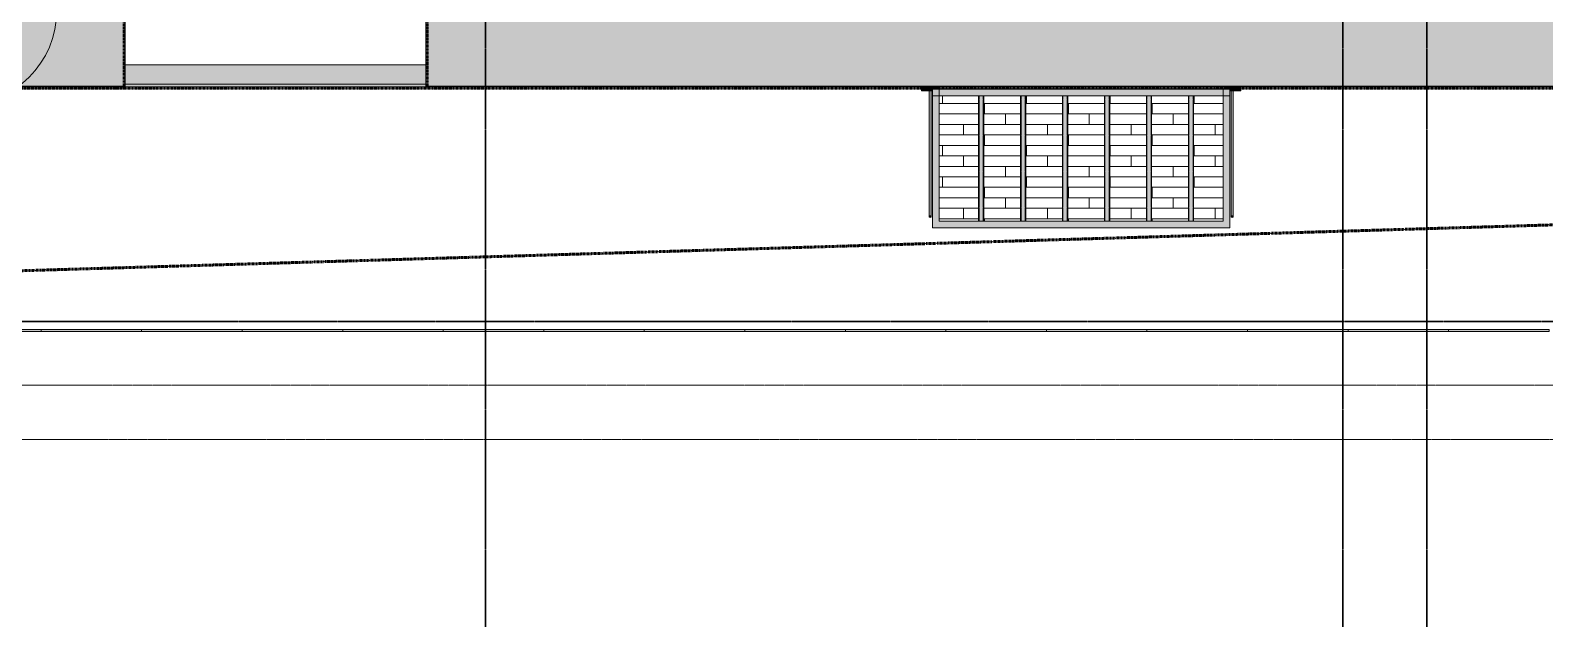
# Model space of a CAD drawing. Header units: inches. Extents: x -4110 to -1807, y 9775 to 11251.
# Drawn here: x -2674 to -2096, y 9775 to 10002 of the extents above; entities that cross this region are included whole.
import ezdxf

# ---------------------------------------------------------------- set-up
doc = ezdxf.new("R2010")
doc.units = ezdxf.units.IN
doc.header["$MEASUREMENT"] = 0
for name, pattern in [('Aligning Line 1_8_', [0.25, 0.125, -0.125]), ('Aligning Line 1_8__2_', [0.25, 0.125, -0.125]), ('Dash 1_16_', [0.125, 0.0625, -0.0625]), ('Double Dash 3_8_', [1, 0.375, -0.125, 0.125, -0.125, 0.125, -0.125]), ('Grid Line 1_2_', [0.875, 0.5, -0.125, 0.125, -0.125]), ('Hidden 1_8__2_', [0.1875, 0.125, -0.0625])]:
    doc.linetypes.add(name, pattern=pattern)
for name, color, linetype, lineweight in [('0-1', 7, 'Continuous', 5), ('0-3', 10, 'Continuous', 18), ('0-4', 250, 'Double Dash 3_8_', 60), ('A-CLNG-1', 10, 'Continuous', 18), ('A-CLNG-PATT-1', 252, 'Continuous', 18), ('A-DOOR-3', 7, 'Continuous', 9), ('A-DOOR-4', 50, 'Continuous', 30), ('A-DOOR-FRAM-3', 50, 'Continuous', 30), ('A-FLOR-PATT-1', 251, 'Continuous', 9), ('A-GLAZ-CURT-1', 35, 'Continuous', 9), ('A-GLAZ-CURT-2', 7, 'Continuous', 9), ('A-WALL-1', 8, 'Continuous', 5), ('A-WALL-10', 255, 'Continuous', 18), ('A-WALL-11', 55, 'Continuous', 18), ('A-WALL-6', 10, 'Continuous', 18), ('C-PROP-LINE-2', 250, 'Dash 1_16_', 60), ('G-ANNO-SYMB-1', 147, 'Aligning Line 1_8_', 9), ('G-ANNO-SYMB-2', 147, 'Aligning Line 1_8__2_', 9), ('S-BEAM-2', 7, 'Continuous', 9), ('S-BEAM-3', 7, 'Hidden 1_8__2_', 9), ('S-GRID-1', 1, 'Grid Line 1_2_', 30)]:
    doc.layers.add(name, color=color, linetype=linetype, lineweight=lineweight)

# ---------------------------------------------------------------- blocks, each defined once
blk = doc.blocks.new('CTR - 1st Phase - Unit Layouts_rvt-1-ENLARGED RCP - 1ST FLOOR PLAN - WEST')
at = {"layer": 'G-ANNO-SYMB-1'}
blk.add_line((-1871.59, 9846.28), (-4009.53, 9846.28), dxfattribs=at)
blk = doc.blocks.new('Horizontal_Siding - Horizontal_Siding-2907273-ENLARGED RCP - 1ST FLOOR PLAN - WEST')
at = {"layer": 'A-GLAZ-CURT-1'}
blk.add_hatch(color=256, dxfattribs=at).paths.add_polyline_path([(19.17, 2.25), (-19.17, 2.25), (-19.17, 1.5), (19.17, 1.5)], flags=0)
at = {"layer": 'A-GLAZ-CURT-2'}
for p, q in [((19.17, 2.25), (-19.17, 2.25)), ((-19.17, 2.25), (-19.17, 1.5)), ((-19.17, 1.5), (19.17, 1.5)), ((19.17, 2.25), (19.17, 1.5))]:
    blk.add_line(p, q, dxfattribs=at)
blk = doc.blocks.new('STOREFRONT DOOR B - ALUM_ STILE W_ GLASS INSET-2790180-ENLARGED RCP - 1ST FLOOR PLAN - WEST')
at = {"layer": 'A-DOOR-3'}
blk.add_arc((18, 3.6875), 36, 90, 180, dxfattribs=at)
at = {"layer": 'A-DOOR-4'}
for p, q in [((18, 39.6875), (16.25, 39.6875)), ((16.25, 39.6875), (16.25, 3.6875)), ((18, 3.6875), (18, 39.6875)), ((16.25, 3.6875), (18, 3.6875))]:
    blk.add_line(p, q, dxfattribs=at)
at = {"layer": 'A-DOOR-FRAM-3'}
for p, q in [((-18, 3.6875), (-20, 3.6875)), ((-20, 3.6875), (-20, -2.0625)), ((-18, 1.75), (-18, 3.6875)), ((-17.375, 1.75), (-18, 1.75)), ((-17.375, -0.125), (-17.375, 1.75)), ((18, 1.75), (17.375, 1.75)), ((17.375, 1.75), (17.375, -0.125)), ((18, 3.6875), (18, 1.75)), ((20, 3.6875), (18, 3.6875)), ((20, -2.0625), (20, 3.6875)), ((-20, -2.0625), (-18, -2.0625)), ((-18, -2.0625), (-18, -0.125)), ((-18, -0.125), (-17.375, -0.125)), ((17.375, -0.125), (18, -0.125)), ((18, -0.125), (18, -2.0625)), ((18, -2.0625), (20, -2.0625))]:
    blk.add_line(p, q, dxfattribs=at)
blk = doc.blocks.new('Walls 84 - Walls 1-3299912-ENLARGED RCP - 1ST FLOOR PLAN - WEST')
at = {"layer": 'A-WALL-10'}
blk.add_hatch(color=256, dxfattribs=at).paths.add_polyline_path([(-2330.4, 9979.2), (-2329.77, 9979.2), (-2329.76, 9979.83), (-2327.47, 9979.83), (-2327.47, 9980.69), (-2333.97, 9980.69), (-2333.97, 9979.2), (-2330.4, 9979.2)], flags=0)
at = {"layer": 'A-WALL-11'}
for points in [[(-2330.35, 9931.2), (-2330.36, 9979.2), (-2331.1, 9979.2), (-2331.09, 9931.29), (-2330.99, 9931.44), (-2330.82, 9931.53), (-2330.63, 9931.53), (-2330.46, 9931.44), (-2330.36, 9931.29)], [(-2330.72, 9930.86), (-2330.54, 9930.9), (-2330.4, 9931.03), (-2330.36, 9931.24), (-2330.4, 9931.37), (-2330.54, 9931.49), (-2330.77, 9931.53), (-2330.91, 9931.49), (-2331.05, 9931.37), (-2331.09, 9931.15), (-2331.05, 9931.03), (-2330.91, 9930.9), (-2330.82, 9930.88)]]:
    blk.add_hatch(color=256, dxfattribs=at).paths.add_polyline_path(points, flags=0)
at = {"layer": 'A-WALL-6'}
for p, q in [((-2333.97, 9979.2), (-2333.97, 9980.69)), ((-2333.97, 9979.2), (-2329.77, 9979.2)), ((-2331.1, 9931.2), (-2331.1, 9979.2)), ((-2330.35, 9979.2), (-2330.35, 9931.2)), ((-2327.47, 9980.69), (-2327.47, 9979.83))]:
    blk.add_line(p, q, dxfattribs=at)
for start_param, end_param in [(0, 3.141593), (3.141593, 6.283185)]:
    blk.add_ellipse((-2330.72, 9931.2), major_axis=(0.375, 0), ratio=0.912866, start_param=start_param, end_param=end_param, dxfattribs=at)
blk = doc.blocks.new('CISC HSS Rectangular_CSA G40_21_ - HS102x51x4_8-2855583-ENLARGED RCP - 1ST FLOOR PLAN - WEST')
at = {"layer": 'S-BEAM-2'}
for points in [[(-24.9, 1), (-24.9, 0.62), (22.92, 0.63), (22.92, 1), (-12.37, 1)], [(-24.9, 0.62), (-24.9, -0.62), (22.92, -0.62), (22.92, 0.62), (-12.37, 0.62)], [(-24.9, -0.62), (-24.9, -1), (22.92, -1), (22.92, -0.62), (-12.37, -0.62)]]:
    blk.add_hatch(color=256, dxfattribs=at).paths.add_polyline_path(points, flags=0)
for p, q in [((-24.9, 1), (22.92, 1)), ((22.92, -1), (-24.9, -1))]:
    blk.add_line(p, q, dxfattribs=at)
at = {"layer": 'S-BEAM-3'}
for p, q in [((22.92, 0.81), (-24.9, 0.81)), ((22.92, -0.81), (-24.9, -0.81))]:
    blk.add_line(p, q, dxfattribs=at)
blk = doc.blocks.new('Walls 85 - Walls 1-3299951-ENLARGED RCP - 1ST FLOOR PLAN - WEST')
at = {"layer": 'A-WALL-10'}
blk.add_hatch(color=256, dxfattribs=at).paths.add_polyline_path([(-2215.85, 9979.2), (-2212.27, 9979.2), (-2212.27, 9980.69), (-2218.77, 9980.69), (-2218.77, 9979.83), (-2216.45, 9979.83), (-2216.45, 9979.2), (-2215.85, 9979.2)], flags=0)
at = {"layer": 'A-WALL-11'}
for points in [[(-2215.9, 9931.2), (-2215.85, 9931.37), (-2215.71, 9931.49), (-2215.52, 9931.54), (-2215.34, 9931.49), (-2215.2, 9931.37), (-2215.15, 9931.29), (-2215.16, 9979.2), (-2215.9, 9979.2), (-2215.9, 9931.29)], [(-2215.52, 9930.86), (-2215.34, 9930.9), (-2215.2, 9931.03), (-2215.16, 9931.24), (-2215.2, 9931.37), (-2215.34, 9931.49), (-2215.57, 9931.53), (-2215.71, 9931.49), (-2215.85, 9931.37), (-2215.89, 9931.15), (-2215.85, 9931.03), (-2215.71, 9930.9), (-2215.62, 9930.88)]]:
    blk.add_hatch(color=256, dxfattribs=at).paths.add_polyline_path(points, flags=0)
at = {"layer": 'A-WALL-6'}
for p, q in [((-2218.77, 9979.83), (-2218.77, 9980.69)), ((-2216.45, 9979.2), (-2212.27, 9979.2)), ((-2215.9, 9931.2), (-2215.9, 9979.2)), ((-2215.15, 9979.2), (-2215.15, 9931.2)), ((-2212.27, 9980.69), (-2212.27, 9979.2))]:
    blk.add_line(p, q, dxfattribs=at)
for start_param, end_param in [(0, 3.141593), (3.141593, 6.283185)]:
    blk.add_ellipse((-2215.52, 9931.2), major_axis=(0.375, 0), ratio=0.912866, start_param=start_param, end_param=end_param, dxfattribs=at)
blk = doc.blocks.new('Walls 86 - Walls 3-3299971-ENLARGED RCP - 1ST FLOOR PLAN - WEST')
at = {"layer": 'A-WALL-10'}
for points in [[(-2275.75, 9977.3), (-2216.45, 9977.3), (-2216.45, 9979.83), (-2329.77, 9979.83), (-2329.77, 9977.3), (-2292.59, 9977.3)], [(-2275.75, 9926.94), (-2216.45, 9926.94), (-2216.45, 9977.3), (-2218.98, 9977.3), (-2218.98, 9929.47), (-2327.24, 9929.47), (-2327.24, 9977.3), (-2329.77, 9977.3), (-2329.77, 9926.94), (-2292.59, 9926.94)]]:
    blk.add_hatch(color=256, dxfattribs=at).paths.add_polyline_path(points, flags=0)
at = {"layer": 'A-WALL-6'}
for p, q in [((-2329.77, 9979.83), (-2329.77, 9977.3)), ((-2329.77, 9979.83), (-2216.45, 9979.83)), ((-2329.77, 9926.94), (-2329.77, 9979.83)), ((-2329.77, 9979.83), (-2327.24, 9979.83)), ((-2327.24, 9979.83), (-2327.24, 9929.47)), ((-2218.98, 9979.83), (-2218.98, 9929.47)), ((-2218.98, 9979.83), (-2216.45, 9979.83)), ((-2216.45, 9977.3), (-2216.45, 9979.83)), ((-2216.45, 9926.94), (-2216.45, 9979.83)), ((-2216.45, 9977.3), (-2329.77, 9977.3)), ((-2218.98, 9929.47), (-2327.24, 9929.47)), ((-2329.77, 9926.94), (-2216.45, 9926.94))]:
    blk.add_line(p, q, dxfattribs=at)
blk = doc.blocks.new('Family - ___-2835860-ENLARGED RCP - 1ST FLOOR PLAN - WEST')
at = {"layer": 'C-PROP-LINE-2'}
for p, q in [((-2638.11, 10009.09), (-2638.11, 9980.19)), ((-2522.54, 9980.19), (-2522.54, 10009.09)), ((-2638.11, 9980.19), (-3860.72, 9980.19)), ((-2067.92, 9980.19), (-2522.54, 9980.19))]:
    blk.add_line(p, q, dxfattribs=at)
blk = doc.blocks.new('Family - ___-2835932-ENLARGED RCP - 1ST FLOOR PLAN - WEST')
at = {"layer": 'C-PROP-LINE-2'}
blk.add_line((-2067.92, 9980.19), (-3860.72, 9980.19), dxfattribs=at)
blk = doc.blocks.new('Family - ___-2855424-ENLARGED RCP - 1ST FLOOR PLAN - WEST')
at = {"layer": 'C-PROP-LINE-2'}
blk.add_line((-3987.11, 9871.38), (-1871.59, 9934.71), dxfattribs=at)
blk = doc.blocks.new('CTR - 1st Phase - Shell_rvt-1-ENLARGED RCP - 1ST FLOOR PLAN - WEST')
at = {"layer": 'A-CLNG-PATT-1'}
h = blk.add_hatch(dxfattribs=at)
h.set_pattern_fill('FP_13', color=256, style=0, pattern_type=2)
h.set_pattern_definition([(180, (-1924.063, 10432.851), (5e-16, 4), []), (90, (-1924.063, 10432.851), (8, 8), [4, -28]), (90, (-1940.063, 10436.851), (8, 8), [4, -28])])
h.paths.add_polyline_path([(-3859.72, 9980.94), (-3147.37, 9980.94), (-3147.37, 10001.44), (-3126.87, 10001.44), (-3126.87, 9980.94), (-2945.77, 9980.94), (-2945.77, 10001.44), (-2925.27, 10001.44), (-2925.27, 9980.94), (-2768.77, 9980.94), (-2768.77, 10001.44), (-2748.27, 10001.44), (-2748.27, 9980.94), (-2699.75, 9980.94), (-2699.75, 10008.84), (-2720.56, 10008.84), (-2720.56, 10008.09), (-2749.56, 10008.09), (-2749.56, 10008.84), (-2830.52, 10008.84), (-2830.52, 10008.78), (-2832.4, 10008.78), (-2832.4, 10008.84), (-2866.52, 10008.84), (-2866.52, 10008.78), (-2868.4, 10008.78), (-2868.4, 10008.84), (-2868.77, 10008.84), (-2868.77, 10008.68), (-2906.27, 10008.68), (-2906.27, 10008.84), (-2964.77, 10008.84), (-2964.77, 10008.68), (-3002.27, 10008.68), (-3002.27, 10008.84), (-3002.65, 10008.84), (-3002.65, 10008.78), (-3004.52, 10008.78), (-3004.52, 10008.84), (-3100.56, 10008.84), (-3100.56, 10008.09), (-3129.56, 10008.09), (-3129.56, 10008.84), (-3144.69, 10008.84), (-3144.69, 10008.09), (-3173.69, 10008.09), (-3173.69, 10008.84), (-3269.72, 10008.84), (-3269.72, 10008.78), (-3271.6, 10008.78), (-3271.6, 10008.84), (-3271.97, 10008.84), (-3271.97, 10008.68), (-3309.47, 10008.68), (-3309.47, 10008.84), (-3487.22, 10008.84), (-3487.22, 10008.09), (-3516.22, 10008.09), (-3516.22, 10008.84), (-3832.07, 10008.84), (-3841.37, 9999.54), (-3851.85, 9988.78), (-3857.97, 9982.68)], flags=0)
h.paths.add_polyline_path([(-2698, 9980.94), (-2637.67, 9980.94), (-2637.67, 10008.84), (-2698, 10008.84), (-2698, 10000.09)], flags=0)
h.paths.add_polyline_path([(-2752.52, 9980.94), (-2752.52, 9997.19), (-2764.52, 9997.19), (-2764.52, 9980.94)], flags=0)
h.paths.add_polyline_path([(-3131.12, 9980.94), (-3131.12, 9997.19), (-3143.12, 9997.19), (-3143.12, 9980.94), (-3136.94, 9980.94)], flags=0)
h.paths.add_polyline_path([(-2929.52, 9980.94), (-2929.52, 9997.19), (-2941.52, 9997.19), (-2941.52, 9980.94)], flags=0)
h.paths.add_polyline_path([(-2334.69, 9980.94), (-2068.3, 9980.94), (-2068.67, 9981.31), (-2068.67, 9981.19), (-2076.42, 9989.06), (-2096.2, 10008.84), (-2309.72, 10008.84), (-2309.72, 10008.78), (-2311.6, 10008.78), (-2311.6, 10008.84), (-2311.97, 10008.84), (-2311.97, 10008.68), (-2349.47, 10008.68), (-2349.47, 10008.84), (-2522.97, 10008.84), (-2522.97, 9980.94), (-2343.11, 9980.94)], flags=0)
h.paths.add_polyline_path([(-3444.12, 9995.64), (-3476.12, 9995.64), (-3476.12, 10008.64), (-3412.12, 10008.64), (-3412.12, 9995.64)], flags=0)
h.paths.add_polyline_path([(-2096.2, 10822.74), (-2095.87, 10823.21), (-2076.8, 10842.8), (-2068.92, 10850.64), (-2096.82, 10850.64), (-2096.82, 10823.99), (-2097.57, 10823.99), (-2097.57, 10822.74), (-2096.57, 10822.74)], flags=0)
h.paths.add_polyline_path([(-2887.07, 10822.74), (-2887.07, 10822.9), (-2849.57, 10822.9), (-2849.57, 10822.74), (-2849.2, 10822.74), (-2849.2, 10822.8), (-2847.32, 10822.8), (-2847.32, 10822.74), (-2751.29, 10822.74), (-2751.29, 10823.49), (-2722.29, 10823.49), (-2722.29, 10822.74), (-2707.16, 10822.74), (-2707.16, 10823.49), (-2678.16, 10823.49), (-2678.16, 10822.74), (-2582.12, 10822.74), (-2582.12, 10822.8), (-2580.25, 10822.8), (-2580.25, 10822.74), (-2579.87, 10822.74), (-2579.87, 10822.9), (-2542.37, 10822.9), (-2542.37, 10822.74), (-2349.47, 10822.74), (-2349.47, 10822.9), (-2311.97, 10822.9), (-2311.97, 10822.74), (-2311.6, 10822.74), (-2311.6, 10822.8), (-2309.72, 10822.8), (-2309.72, 10822.74), (-2097.89, 10822.76), (-2097.89, 10825.21), (-2098.86, 10825.28), (-2099.01, 10825.34), (-2099.07, 10825.49), (-2097.57, 10825.49), (-2097.57, 10850.64), (-3399.92, 10850.64), (-3399.92, 10822.74), (-3367.07, 10822.74), (-3367.07, 10822.9), (-3329.57, 10822.9), (-3329.57, 10822.74), (-3329.2, 10822.74), (-3329.2, 10822.8), (-3327.32, 10822.8), (-3327.32, 10822.74), (-3293.2, 10822.74), (-3293.2, 10822.8), (-3291.32, 10822.8), (-3291.32, 10822.74), (-3244.26, 10822.74), (-3244.26, 10823.49), (-3215.26, 10823.49), (-3215.26, 10822.74), (-3136.52, 10822.74), (-3136.52, 10822.8), (-3134.65, 10822.8), (-3134.65, 10822.74), (-3100.52, 10822.74), (-3100.52, 10822.8), (-3098.65, 10822.8), (-3098.65, 10822.74), (-3098.27, 10822.74), (-3098.27, 10822.9), (-3060.77, 10822.9), (-3060.77, 10822.74), (-3021.32, 10822.74), (-3021.32, 10823.49), (-2992.32, 10823.49), (-2992.32, 10822.74), (-2946.57, 10822.74)], flags=0)
h.paths.add_polyline_path([(-2068.67, 10850.26), (-2068.3, 10850.64), (-2068.67, 10850.64)], flags=0)
at = {"layer": 'A-FLOR-PATT-1'}
h = blk.add_hatch(dxfattribs=at)
h.set_pattern_fill('FP_19', color=256, style=0, pattern_type=2)
h.set_pattern_definition([(0, (-2222.016, 9858.389), (0, -4), []), (270, (-2222.016, 9858.389), (-8, -8), [4, -28]), (270, (-2206.016, 9854.389), (-8, -8), [4, -28])])
h.paths.add_polyline_path([(-2264.24, 9929.47), (-2218.98, 9929.47), (-2218.98, 9977.3), (-2230.24, 9977.3), (-2230.24, 9929.47), (-2232.24, 9929.47), (-2232.24, 9977.3), (-2246.24, 9977.3), (-2246.24, 9929.47), (-2248.24, 9929.47), (-2248.24, 9977.3), (-2262.24, 9977.3), (-2262.24, 9929.47), (-2264.24, 9929.47), (-2264.24, 9977.3), (-2278.24, 9977.3), (-2278.24, 9929.47), (-2280.24, 9929.47), (-2280.24, 9977.3), (-2294.24, 9977.3), (-2294.24, 9929.47), (-2296.24, 9929.47), (-2296.24, 9977.3), (-2310.24, 9977.3), (-2310.24, 9929.47), (-2312.24, 9929.47), (-2312.24, 9977.3), (-2327.24, 9977.3), (-2327.24, 9929.47), (-2275.75, 9929.47)], flags=0)
at = {"layer": 'A-WALL-1'}
for points in [[(-2522.97, 9981.69), (-2522.97, 9989.06), (-2637.67, 9989.06), (-2637.67, 9981.69)], [(-2522.97, 9980.69), (-2522.54, 9980.69), (-2522.54, 9980.94), (-2522.97, 9980.94), (-2522.97, 9981.69), (-2637.67, 9981.69), (-2637.67, 9980.94), (-2638.11, 9980.94), (-2638.11, 9980.69), (-2637.67, 9980.69)]]:
    blk.add_hatch(color=256, dxfattribs=at).paths.add_polyline_path(points, flags=0)
h = blk.add_hatch(color=256, dxfattribs=at)
h.paths.add_polyline_path([(-2096.57, 9980.69), (-2068.92, 9980.69), (-2069.16, 9980.94), (-2522.54, 9980.94), (-2522.54, 9980.69), (-2103.04, 9980.69)], flags=0)
h.paths.add_polyline_path([(-2068.67, 9980.69), (-2068.42, 9980.69), (-2068.42, 9980.94), (-2068.67, 9980.94), (-2068.67, 9980.69)], flags=0)
h.paths.add_polyline_path([(-2068.42, 9981.06), (-2068.42, 9989.06), (-2068.67, 9989.06), (-2068.67, 9981.31)], flags=0)
h = blk.add_hatch(color=256, dxfattribs=at)
h.paths.add_polyline_path([(-3825.61, 9980.69), (-3520.94, 9980.69), (-3520.94, 9980.94), (-3851.85, 9980.94), (-3851.85, 9980.69), (-3832.07, 9980.69)], flags=0)
h.paths.add_polyline_path([(-3175.71, 9980.69), (-3175.34, 9980.69), (-3175.34, 9980.94), (-3482.91, 9980.94), (-3482.91, 9980.69), (-3175.77, 9980.69)], flags=0)
h.paths.add_polyline_path([(-3136.94, 9980.69), (-3136.94, 9980.94), (-3137.31, 9980.94), (-3137.31, 9980.69)], flags=0)
h.paths.add_polyline_path([(-2768.77, 9980.69), (-2768.77, 9980.94), (-2830.11, 9980.94), (-2830.11, 9980.69), (-2814.62, 9980.69)], flags=0)
h.paths.add_polyline_path([(-2881.98, 9980.69), (-2868.14, 9980.69), (-2868.14, 9980.94), (-2925.27, 9980.94), (-2925.27, 9980.69), (-2906.54, 9980.69)], flags=0)
h.paths.add_polyline_path([(-2764.52, 9980.69), (-2752.52, 9980.69), (-2752.52, 9980.94), (-2764.52, 9980.94), (-2764.52, 9980.85)], flags=0)
h.paths.add_polyline_path([(-2748.27, 9980.69), (-2699.75, 9980.69), (-2699.75, 9980.94), (-2748.27, 9980.94), (-2748.27, 9980.83)], flags=0)
h.paths.add_polyline_path([(-3057.68, 9980.69), (-2945.77, 9980.69), (-2945.77, 9980.94), (-3098.91, 9980.94), (-3098.91, 9980.69), (-3084.06, 9980.69)], flags=0)
h.paths.add_polyline_path([(-2929.52, 9980.69), (-2929.52, 9980.94), (-2941.52, 9980.94), (-2941.52, 9980.69)], flags=0)
h.paths.add_polyline_path([(-2698, 9980.69), (-2638.11, 9980.69), (-2638.11, 9980.94), (-2698, 9980.94), (-2698, 9980.77)], flags=0)
at = {"layer": 'A-CLNG-1'}
for p, q in [((-2637.67, 10008.84), (-2637.67, 9980.94)), ((-2522.97, 9980.94), (-2522.97, 10008.84)), ((-2638.11, 9980.94), (-2698, 9980.94)), ((-2637.67, 9980.94), (-2638.11, 9980.94)), ((-2522.54, 9980.94), (-2522.97, 9980.94)), ((-2068.42, 9980.94), (-2522.54, 9980.94))]:
    blk.add_line(p, q, dxfattribs=at)
at = {"layer": 'A-WALL-6'}
for p, q in [((-2522.97, 9989.06), (-2637.67, 9989.06)), ((-2698, 9980.94), (-2638.11, 9980.94)), ((-2698, 9980.69), (-2638.11, 9980.69)), ((-2638.11, 9980.94), (-2638.11, 9980.69)), ((-2638.11, 9980.69), (-2522.54, 9980.69)), ((-2637.67, 9981.69), (-2522.97, 9981.69)), ((-2522.54, 9980.69), (-2522.54, 9980.94)), ((-2522.54, 9980.94), (-2068.42, 9980.94)), ((-2522.54, 9980.69), (-2068.42, 9980.69))]:
    blk.add_line(p, q, dxfattribs=at)
at = {"layer": '0-3'}
for name, p, rotation in [('STOREFRONT DOOR B - ALUM_ STILE W_ GLASS INSET-2790180-ENLARGED RCP - 1ST FLOOR PLAN - WEST', (-2681.75, 10013.53), 180), ('CISC HSS Rectangular_CSA G40_21_ - HS102x51x4_8-2855583-ENLARGED RCP - 1ST FLOOR PLAN - WEST', (-2311.24, 9954.37), 90), ('CISC HSS Rectangular_CSA G40_21_ - HS102x51x4_8-2855583-ENLARGED RCP - 1ST FLOOR PLAN - WEST', (-2295.24, 9954.37), 90), ('CISC HSS Rectangular_CSA G40_21_ - HS102x51x4_8-2855583-ENLARGED RCP - 1ST FLOOR PLAN - WEST', (-2279.24, 9954.37), 90), ('CISC HSS Rectangular_CSA G40_21_ - HS102x51x4_8-2855583-ENLARGED RCP - 1ST FLOOR PLAN - WEST', (-2263.24, 9954.37), 90), ('CISC HSS Rectangular_CSA G40_21_ - HS102x51x4_8-2855583-ENLARGED RCP - 1ST FLOOR PLAN - WEST', (-2247.24, 9954.37), 90), ('CISC HSS Rectangular_CSA G40_21_ - HS102x51x4_8-2855583-ENLARGED RCP - 1ST FLOOR PLAN - WEST', (-2231.24, 9954.37), 90), ('Horizontal_Siding - Horizontal_Siding-2907273-ENLARGED RCP - 1ST FLOOR PLAN - WEST', (-2688.89, 9889.69), 180), ('Horizontal_Siding - Horizontal_Siding-2907273-ENLARGED RCP - 1ST FLOOR PLAN - WEST', (-2650.55, 9889.69), 180), ('Horizontal_Siding - Horizontal_Siding-2907273-ENLARGED RCP - 1ST FLOOR PLAN - WEST', (-2612.22, 9889.69), 180), ('Horizontal_Siding - Horizontal_Siding-2907273-ENLARGED RCP - 1ST FLOOR PLAN - WEST', (-2573.88, 9889.69), 180), ('Horizontal_Siding - Horizontal_Siding-2907273-ENLARGED RCP - 1ST FLOOR PLAN - WEST', (-2535.54, 9889.69), 180), ('Horizontal_Siding - Horizontal_Siding-2907273-ENLARGED RCP - 1ST FLOOR PLAN - WEST', (-2497.21, 9889.69), 180), ('Horizontal_Siding - Horizontal_Siding-2907273-ENLARGED RCP - 1ST FLOOR PLAN - WEST', (-2458.87, 9889.69), 180), ('Horizontal_Siding - Horizontal_Siding-2907273-ENLARGED RCP - 1ST FLOOR PLAN - WEST', (-2420.53, 9889.69), 180), ('Horizontal_Siding - Horizontal_Siding-2907273-ENLARGED RCP - 1ST FLOOR PLAN - WEST', (-2382.2, 9889.69), 180), ('Horizontal_Siding - Horizontal_Siding-2907273-ENLARGED RCP - 1ST FLOOR PLAN - WEST', (-2343.86, 9889.69), 180), ('Horizontal_Siding - Horizontal_Siding-2907273-ENLARGED RCP - 1ST FLOOR PLAN - WEST', (-2305.52, 9889.69), 180), ('Horizontal_Siding - Horizontal_Siding-2907273-ENLARGED RCP - 1ST FLOOR PLAN - WEST', (-2267.19, 9889.69), 180), ('Horizontal_Siding - Horizontal_Siding-2907273-ENLARGED RCP - 1ST FLOOR PLAN - WEST', (-2228.85, 9889.69), 180), ('Horizontal_Siding - Horizontal_Siding-2907273-ENLARGED RCP - 1ST FLOOR PLAN - WEST', (-2190.51, 9889.69), 180), ('Horizontal_Siding - Horizontal_Siding-2907273-ENLARGED RCP - 1ST FLOOR PLAN - WEST', (-2152.18, 9889.69), 180), ('Horizontal_Siding - Horizontal_Siding-2907273-ENLARGED RCP - 1ST FLOOR PLAN - WEST', (-2113.84, 9889.69), 180)]:
    blk.add_blockref(name, p, dxfattribs=dict(at, rotation=rotation))
for name in ['Walls 84 - Walls 1-3299912-ENLARGED RCP - 1ST FLOOR PLAN - WEST', 'Walls 86 - Walls 3-3299971-ENLARGED RCP - 1ST FLOOR PLAN - WEST', 'Walls 85 - Walls 1-3299951-ENLARGED RCP - 1ST FLOOR PLAN - WEST']:
    blk.add_blockref(name, (0, 0), dxfattribs=at)
at = {"layer": '0-4'}
for name in ['Family - ___-2835860-ENLARGED RCP - 1ST FLOOR PLAN - WEST', 'Family - ___-2835932-ENLARGED RCP - 1ST FLOOR PLAN - WEST', 'Family - ___-2855424-ENLARGED RCP - 1ST FLOOR PLAN - WEST']:
    blk.add_blockref(name, (0, 0), dxfattribs=at)
blk = doc.blocks.new('CTR - 1st Phase - Structure_rvt-1-ENLARGED RCP - 1ST FLOOR PLAN - WEST')
at = {"layer": 'G-ANNO-SYMB-2'}
blk.add_line((-1904.06, 9867.01), (-3864.19, 9867.01), dxfattribs=at)
at = {"layer": 'S-GRID-1'}
for p, q in [((-2500.32, 9774.88), (-2500.32, 11217.93)), ((-2173.32, 9774.88), (-2173.32, 11217.93)), ((-2141.32, 9774.88), (-2141.32, 11217.93)), ((-1807.14, 9891.19), (-4076.95, 9891.19))]:
    blk.add_line(p, q, dxfattribs=at)

msp = doc.modelspace()

# ---------------------------------------------------------------- block references
at = {"layer": '0-1'}
for name in ['CTR - 1st Phase - Structure_rvt-1-ENLARGED RCP - 1ST FLOOR PLAN - WEST', 'CTR - 1st Phase - Unit Layouts_rvt-1-ENLARGED RCP - 1ST FLOOR PLAN - WEST', 'CTR - 1st Phase - Shell_rvt-1-ENLARGED RCP - 1ST FLOOR PLAN - WEST']:
    msp.add_blockref(name, (0, 0), dxfattribs=at)

doc.saveas('drawing.dxf')
